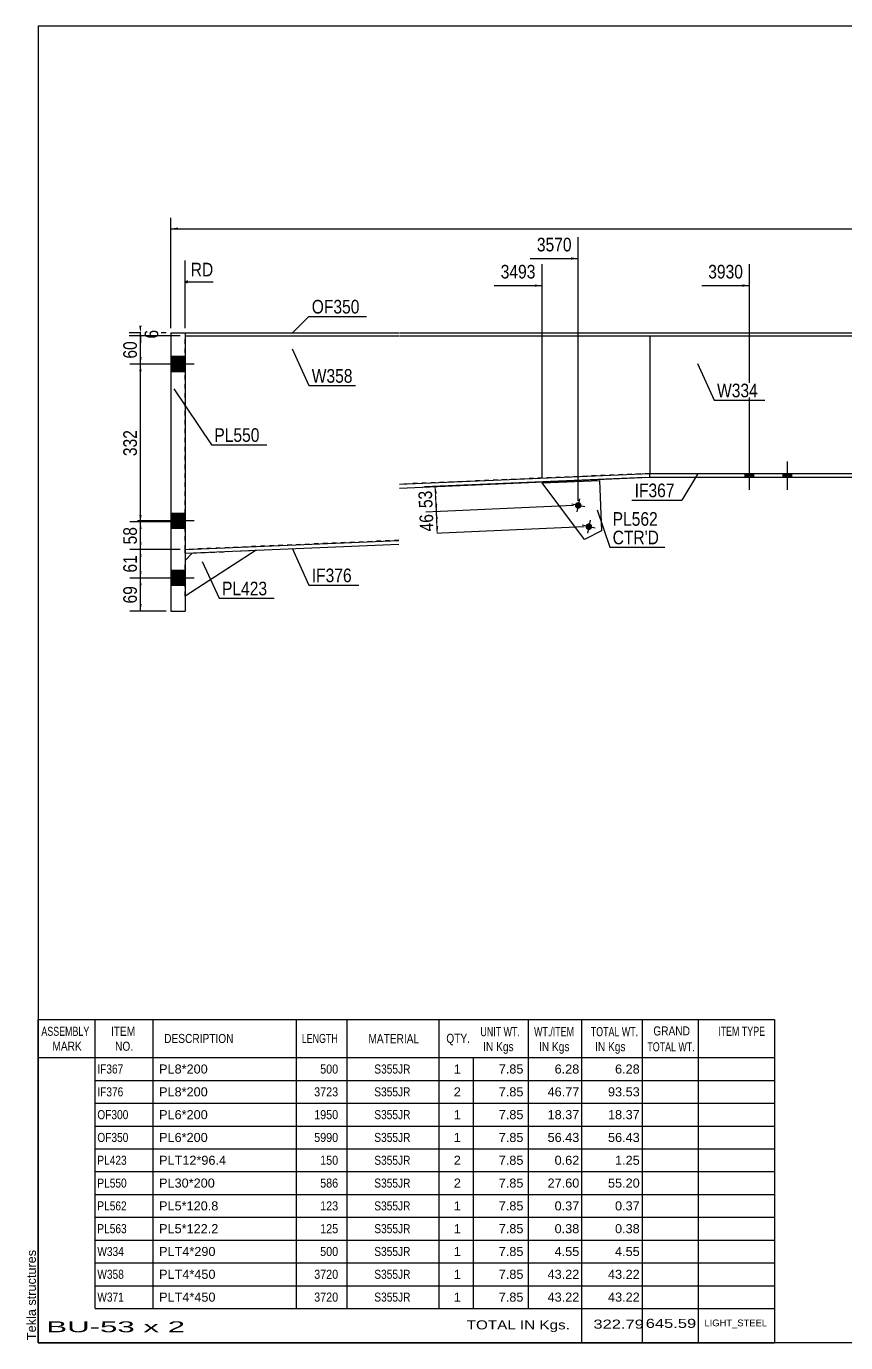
# Model space of a CAD drawing. Header units: millimetres. Extents: x -33 to 369, y -189 to 88.
# Drawn here: x -33.4 to 139, y -189.4 to 87.6 of the extents above; entities that cross this region are included whole.
import ezdxf

# ---------------------------------------------------------------- set-up
doc = ezdxf.new("R2010")
doc.units = ezdxf.units.MM
doc.linetypes.add('DXK_LINE_DOT1', pattern=[1.8814, 0.9407, -0.9407])
doc.styles.add('Arial', font='ARIAL.TTF', dxfattribs={"height": 0.2})
doc.styles.add('Arial Narrow', font='ARIALN.TTF', dxfattribs={"height": 0.2})

# ---------------------------------------------------------------- blocks, each defined once
blk = doc.blocks.new('Unknown-629104111-1211')
at = {"color": 5, "linetype": 'Continuous'}
for p, q in [((369.12, 87.61), (-30.88, 87.61)), ((-30.88, 87.61), (-30.88, -189.39)), ((369.12, -189.39), (369.12, 87.61)), ((-30.88, -189.39), (369.12, -189.39))]:
    blk.add_line(p, q, dxfattribs=at)
at = {"color": 174, "linetype": 'Continuous', "style": 'Arial'}
blk.add_text('Tekla structures', height=1.9102, rotation=90, dxfattribs=at).set_placement((-31.38, -188.89))
blk = doc.blocks.new('Part-629104111-1279 - 1232')
at = {"color": 2, "linetype": 'Continuous'}
for p, q in [((97.74, 22.5), (97.74, -6.5)), ((147.74, 22.5), (147.74, -6.5))]:
    blk.add_line(p, q, dxfattribs=at)
at = {"color": 7, "linetype": 'DXK_LINE_DOT1'}
for p, q in [((97.74, 22.5), (147.74, 22.5)), ((97.74, -6.5), (147.74, -6.5))]:
    blk.add_line(p, q, dxfattribs=at)
blk = doc.blocks.new('Bolt-629104111-1443 - 1232')
at = {"linetype": 'Continuous'}
for points in [[(119.64, -6.5), (117.84, -6.5), (117.84, -7.3), (119.64, -7.3)], [(119.64, -6.5), (117.84, -6.5), (117.84, -7.3), (119.64, -7.3)], [(127.64, -6.5), (125.84, -6.5), (125.84, -7.3), (127.64, -7.3)], [(127.64, -6.5), (125.84, -6.5), (125.84, -7.3), (127.64, -7.3)]]:
    blk.add_hatch(color=3, dxfattribs=at).paths.add_polyline_path(points)
at = {"color": 3, "linetype": 'Continuous'}
for p, q in [((118.74, -9.95), (118.74, -3.95)), ((118.74, -9.95), (118.74, -3.95)), ((126.74, -9.95), (126.74, -3.95)), ((126.74, -9.95), (126.74, -3.95)), ((117.84, -7.3), (117.84, -6.5)), ((117.84, -7.3), (117.84, -6.5)), ((119.64, -7.3), (119.64, -6.5)), ((119.64, -7.3), (119.64, -6.5)), ((125.84, -7.3), (125.84, -6.5)), ((125.84, -7.3), (125.84, -6.5)), ((127.64, -7.3), (127.64, -6.5)), ((127.64, -7.3), (127.64, -6.5))]:
    blk.add_line(p, q, dxfattribs=at)
blk = doc.blocks.new('Part-629104111-1442 - 1232')
at = {"color": 7, "linetype": 'DXK_LINE_DOT1'}
for p, q in [((0, -22.5), (0, 22.5)), ((0, 22.5), (44.99, 22.5)), ((45.09, 22.5), (97.74, 22.5)), ((97.74, -6.5), (45.09, -8.76)), ((44.99, -20.57), (0, -22.5))]:
    blk.add_line(p, q, dxfattribs=at)
at = {"color": 2, "linetype": 'Continuous'}
blk.add_line((97.74, 22.5), (97.74, -6.5), dxfattribs=at)
blk = doc.blocks.new('Part-629104111-1257 - 1232')
at = {"color": 2, "linetype": 'Continuous'}
for p, q in [((0, 23.1), (0, 22.5)), ((0, 23.1), (44.99, 23.1)), ((0, 22.5), (44.99, 22.5)), ((45.09, 23.1), (200.55, 23.1)), ((45.09, 22.5), (200.55, 22.5)), ((200.65, 23.1), (230.65, 23.1)), ((200.65, 22.5), (230.65, 22.5)), ((230.65, 23.1), (230.65, 22.5))]:
    blk.add_line(p, q, dxfattribs=at)
blk = doc.blocks.new('Bolt-629104111-1447 - 1232')
at = {"linetype": 'Continuous'}
blk.add_hatch(color=3, dxfattribs=at).paths.add_polyline_path([(85.62, -17.84, -1), (84.25, -17.55, -1)])
at = {"color": 3, "linetype": 'Continuous'}
for p, q in [((85.22, -16.33), (84.64, -19.07)), ((86.3, -17.99), (83.56, -17.41))]:
    blk.add_line(p, q, dxfattribs=at)
blk = doc.blocks.new('Part-629104111-1345 - 1232')
at = {"color": 2, "linetype": 'Continuous'}
for p, q in [((45.09, -8.76), (97.74, -6.5)), ((45.09, -9.57), (97.78, -7.3)), ((97.78, -7.3), (97.74, -6.5)), ((0, -22.5), (44.99, -20.57)), ((0.03, -23.3), (44.99, -21.37)), ((0.03, -23.3), (0, -22.5))]:
    blk.add_line(p, q, dxfattribs=at)
blk = doc.blocks.new('Part-629104111-1367 - 1232')
at = {"color": 2, "linetype": 'Continuous'}
for p, q in [((97.74, -7.3), (97.74, -6.5)), ((97.74, -6.5), (147.74, -6.5)), ((97.74, -7.3), (147.74, -7.3)), ((147.74, -7.3), (147.74, -6.5))]:
    blk.add_line(p, q, dxfattribs=at)
blk = doc.blocks.new('Part-629104111-1421 - 1232')
at = {"color": 2, "linetype": 'Continuous'}
for p, q in [((-3, 23.1), (0, 23.1)), ((-3, 23.1), (-3, -35.5)), ((0, 23.1), (0, -35.5)), ((-3, -35.5), (0, -35.5))]:
    blk.add_line(p, q, dxfattribs=at)
blk = doc.blocks.new('Part-629104111-1426 - 1232')
at = {"color": 2, "linetype": 'Continuous'}
for p, q in [((14.99, -22.66), (0, -32.3)), ((0, -24.8), (1.5, -23.24))]:
    blk.add_line(p, q, dxfattribs=at)
at = {"color": 7, "linetype": 'DXK_LINE_DOT1'}
for p, q in [((0, -32.3), (0, -24.8)), ((1.5, -23.24), (14.99, -22.66))]:
    blk.add_line(p, q, dxfattribs=at)
blk = doc.blocks.new('Bolt-629104111-1445 - 1232')
at = {"linetype": 'Continuous'}
for points in [[(-3, 18.1), (-3, 14.9), (0, 14.9), (0, 18.1)], [(-3, 18.1), (-3, 14.9), (0, 14.9), (0, 18.1)], [(-3, -14.9), (-3, -18.1), (0, -18.1), (0, -14.9)], [(-3, -14.9), (-3, -18.1), (0, -18.1), (0, -14.9)], [(-3, -26.9), (-3, -30.1), (0, -30.1), (0, -26.9)], [(-3, -26.9), (-3, -30.1), (0, -30.1), (0, -26.9)]]:
    blk.add_hatch(color=3, dxfattribs=at).paths.add_polyline_path(points)
at = {"color": 3, "linetype": 'Continuous'}
for p, q in [((0, 18.1), (-3, 18.1)), ((0, 18.1), (-3, 18.1)), ((1.9, 16.5), (-10, 16.5)), ((1.9, 16.5), (-10, 16.5)), ((0, 14.9), (-3, 14.9)), ((0, 14.9), (-3, 14.9)), ((1.9, -16.5), (-10, -16.5)), ((1.9, -16.5), (-10, -16.5)), ((0, -14.9), (-3, -14.9)), ((0, -14.9), (-3, -14.9)), ((0, -18.1), (-3, -18.1)), ((0, -18.1), (-3, -18.1)), ((0, -26.9), (-3, -26.9)), ((0, -26.9), (-3, -26.9)), ((1.9, -28.5), (-10, -28.5)), ((1.9, -28.5), (-10, -28.5)), ((0, -30.1), (-3, -30.1)), ((0, -30.1), (-3, -30.1))]:
    blk.add_line(p, q, dxfattribs=at)
blk = doc.blocks.new('Bolt-629104111-1448 - 1232')
at = {"linetype": 'Continuous'}
blk.add_hatch(color=3, dxfattribs=at).paths.add_polyline_path([(83.38, -13.37, -1), (82.01, -13.08, -1)])
at = {"color": 3, "linetype": 'Continuous'}
for p, q in [((84.07, -13.51), (81.33, -12.94)), ((82.98, -11.86), (82.41, -14.6))]:
    blk.add_line(p, q, dxfattribs=at)
blk = doc.blocks.new('Part-629104111-3745 - 1232')
at = {"color": 2, "linetype": 'Continuous'}
for p, q in [((75.09, -8.48), (87.16, -7.96)), ((87.16, -7.96), (87.61, -18.59)), ((84.04, -20.38), (75.09, -8.48)), ((87.61, -18.59), (84.04, -20.38))]:
    blk.add_line(p, q, dxfattribs=at)
blk = doc.blocks.new('StraightDimension-629104111-4540 - 1232')
at = {"linetype": 'Continuous'}
blk.add_hatch(color=7, dxfattribs=at).paths.add_polyline_path([(117.24, 33.29), (118.74, 33.04), (117.24, 32.79)])
at = {"color": 7, "linetype": 'Continuous'}
for p, q in [((118.74, -4.23), (118.74, 37.54)), ((108.68, 33.04), (118.74, 33.04))]:
    blk.add_line(p, q, dxfattribs=at)
at = {"color": 0}
blk.add_wipeout([(117.97, 33.94), (117.97, 38.14), (109.46, 38.14), (109.46, 33.94)], dxfattribs=at)
at = {"color": 3, "style": 'Arial Narrow'}
blk.add_text('3930', height=2.863, dxfattribs=at).set_placement((110.06, 34.54))
blk = doc.blocks.new('StraightDimension-629104111-1507 - 1232')
at = {"linetype": 'Continuous'}
for points in [[(-9.64, -24), (-9.39, -22.5), (-9.14, -24)], [(-9.14, -27.06), (-9.39, -28.56), (-9.64, -27.06)]]:
    blk.add_hatch(color=7, dxfattribs=at).paths.add_polyline_path(points)
at = {"color": 7, "linetype": 'Continuous'}
for p, q in [((-1, -22.5), (-11.64, -22.5)), ((-9.39, -28.56), (-9.39, -22.5)), ((-1, -28.56), (-11.64, -28.56))]:
    blk.add_line(p, q, dxfattribs=at)
at = {"color": 0}
blk.add_wipeout([(-9.54, -23.1), (-13.74, -23.1), (-13.74, -27.96), (-9.54, -27.96)], dxfattribs=at)
at = {"color": 3, "style": 'Arial Narrow'}
blk.add_text('61', height=2.863, rotation=90.0002, dxfattribs=at).set_placement((-10.14, -27.36))
blk = doc.blocks.new('StraightDimension-629104111-4223 - 1232')
at = {"linetype": 'Continuous'}
for points in [[(52.68, -16.02), (52.87, -14.51), (53.18, -16)], [(53.25, -17.56), (53.06, -19.07), (52.75, -17.58)]]:
    blk.add_hatch(color=7, dxfattribs=at).paths.add_polyline_path(points)
at = {"color": 7, "linetype": 'Continuous'}
for p, q in [((81.7, -13.27), (50.62, -14.61)), ((53.06, -19.07), (52.87, -14.51)), ((83.93, -17.74), (50.82, -19.17))]:
    blk.add_line(p, q, dxfattribs=at)
at = {"color": 0}
blk.add_wipeout([(52.71, -14.37), (48.52, -14.55), (48.72, -19.4), (52.92, -19.22)], dxfattribs=at)
at = {"color": 3, "style": 'Arial Narrow'}
blk.add_text('46', height=2.863, rotation=92.4639, dxfattribs=at).set_placement((52.3, -18.65))
blk = doc.blocks.new('StraightDimension-629104111-4541 - 1232')
at = {"linetype": 'Continuous'}
blk.add_hatch(color=7, dxfattribs=at).paths.add_polyline_path([(81.2, 38.99), (82.7, 38.74), (81.2, 38.49)])
at = {"color": 7, "linetype": 'Continuous'}
for p, q in [((82.7, -12.23), (82.7, 43.24)), ((72.63, 38.74), (82.7, 38.74))]:
    blk.add_line(p, q, dxfattribs=at)
at = {"color": 0}
blk.add_wipeout([(81.92, 39.64), (81.92, 43.84), (73.41, 43.84), (73.41, 39.64)], dxfattribs=at)
at = {"color": 3, "style": 'Arial Narrow'}
blk.add_text('3570', height=2.863, dxfattribs=at).set_placement((74.01, 40.24))
blk = doc.blocks.new('StraightDimension-629104111-1522 - 1232')
at = {"linetype": 'Continuous'}
for points in [[(-9.64, 15), (-9.39, 16.5), (-9.14, 15)], [(-9.14, -15.21), (-9.39, -16.71), (-9.64, -15.21)]]:
    blk.add_hatch(color=7, dxfattribs=at).paths.add_polyline_path(points)
at = {"color": 7, "linetype": 'Continuous'}
for p, q in [((-1, 16.5), (-11.64, 16.5)), ((-9.39, -16.71), (-9.39, 16.5)), ((-1, -16.71), (-11.64, -16.71))]:
    blk.add_line(p, q, dxfattribs=at)
at = {"color": 0}
blk.add_wipeout([(-9.54, 3.24), (-13.74, 3.24), (-13.74, -3.45), (-9.54, -3.45)], dxfattribs=at)
at = {"color": 3, "style": 'Arial Narrow'}
blk.add_text('332', height=2.863, rotation=90.0002, dxfattribs=at).set_placement((-10.14, -2.85))
blk = doc.blocks.new('StraightDimension-629104111-1539 - 1232')
at = {"linetype": 'Continuous'}
for points in [[(-9.14, 24.6), (-9.39, 23.1), (-9.64, 24.6)], [(-9.64, 21), (-9.39, 22.5), (-9.14, 21)]]:
    blk.add_hatch(color=7, dxfattribs=at).paths.add_polyline_path(points)
at = {"color": 7, "linetype": 'Continuous'}
for p, q in [((-4, 23.1), (-11.79, 23.1)), ((-1, 22.5), (-11.79, 22.5)), ((-9.39, 22.5), (-9.39, 23.1))]:
    blk.add_line(p, q, dxfattribs=at)
at = {"color": 0}
blk.add_wipeout([(-5.04, 24.31), (-9.24, 24.31), (-9.24, 21.29), (-5.04, 21.29)], dxfattribs=at)
at = {"color": 3, "style": 'Arial Narrow'}
blk.add_text('6', height=2.86, rotation=90.0002, dxfattribs=at).set_placement((-5.64, 21.89))
blk = doc.blocks.new('StraightDimension-629104111-1486 - 1232')
at = {"linetype": 'Continuous'}
for points in [[(-1.5, 44.77), (-3, 45.02), (-1.5, 45.27)], [(337.34, 45.27), (338.84, 45.02), (337.34, 44.77)]]:
    blk.add_hatch(color=7, dxfattribs=at).paths.add_polyline_path(points)
at = {"color": 7, "linetype": 'Continuous'}
for p, q in [((-3, 24.1), (-3, 47.27)), ((338.84, 24.1), (338.84, 47.27)), ((-3, 45.02), (338.84, 45.02))]:
    blk.add_line(p, q, dxfattribs=at)
at = {"color": 0}
blk.add_wipeout([(172.18, 45.17), (172.18, 49.37), (163.66, 49.37), (163.66, 45.17)], dxfattribs=at)
at = {"color": 3, "style": 'Arial Narrow'}
blk.add_text('7970', height=2.863, dxfattribs=at).set_placement((164.26, 45.77))
blk = doc.blocks.new('StraightDimension-629104111-4542 - 1232')
at = {"linetype": 'Continuous'}
blk.add_hatch(color=7, dxfattribs=at).paths.add_polyline_path([(73.59, 33.29), (75.09, 33.04), (73.59, 32.79)])
at = {"color": 7, "linetype": 'Continuous'}
for p, q in [((75.09, -7.48), (75.09, 37.54)), ((65.02, 33.04), (75.09, 33.04))]:
    blk.add_line(p, q, dxfattribs=at)
at = {"color": 0, "linetype": 'Continuous'}
blk.add_wipeout([(6.53, 34.39), (6.53, 38.59), (0.59, 38.59), (0.59, 34.39)], dxfattribs=at)
at = {"color": 7, "linetype": 'Continuous'}
for p, q in [((0, 24.1), (0, 38.29)), ((0.5, 34.04), (0, 33.79)), ((0.5, 33.54), (0, 33.79)), ((5.93, 33.79), (0, 33.79))]:
    blk.add_line(p, q, dxfattribs=at)
at = {"color": 3, "linetype": 'Continuous', "style": 'Arial Narrow'}
blk.add_text('RD', height=2.863, dxfattribs=at).set_placement((1.19, 34.99))
at = {"color": 0}
blk.add_wipeout([(74.31, 33.94), (74.31, 38.14), (65.8, 38.14), (65.8, 33.94)], dxfattribs=at)
at = {"color": 3, "style": 'Arial Narrow'}
blk.add_text('3493', height=2.863, dxfattribs=at).set_placement((66.4, 34.54))
blk = doc.blocks.new('StraightDimension-629104111-1514 - 1232')
at = {"linetype": 'Continuous'}
for points in [[(-9.64, -30.06), (-9.39, -28.56), (-9.14, -30.06)], [(-9.14, -34), (-9.39, -35.5), (-9.64, -34)]]:
    blk.add_hatch(color=7, dxfattribs=at).paths.add_polyline_path(points)
at = {"color": 7, "linetype": 'Continuous'}
for p, q in [((-1, -28.56), (-11.64, -28.56)), ((-9.39, -35.5), (-9.39, -28.56)), ((-4, -35.5), (-11.64, -35.5))]:
    blk.add_line(p, q, dxfattribs=at)
at = {"color": 0}
blk.add_wipeout([(-9.54, -29.6), (-13.74, -29.6), (-13.74, -34.46), (-9.54, -34.46)], dxfattribs=at)
at = {"color": 3, "style": 'Arial Narrow'}
blk.add_text('69', height=2.863, rotation=90.0002, dxfattribs=at).set_placement((-10.14, -33.86))
blk = doc.blocks.new('StraightDimension-629104111-1498 - 1232')
at = {"linetype": 'Continuous'}
for points in [[(-9.64, -18.21), (-9.39, -16.71), (-9.14, -18.21)], [(-9.14, -21), (-9.39, -22.5), (-9.64, -21)]]:
    blk.add_hatch(color=7, dxfattribs=at).paths.add_polyline_path(points)
at = {"color": 7, "linetype": 'Continuous'}
for p, q in [((-1, -16.71), (-11.64, -16.71)), ((-9.39, -22.5), (-9.39, -16.71)), ((-1, -22.5), (-11.64, -22.5))]:
    blk.add_line(p, q, dxfattribs=at)
at = {"color": 0}
blk.add_wipeout([(-9.54, -17.18), (-13.74, -17.18), (-13.74, -22.03), (-9.54, -22.03)], dxfattribs=at)
at = {"color": 3, "style": 'Arial Narrow'}
blk.add_text('58', height=2.863, rotation=90.0002, dxfattribs=at).set_placement((-10.14, -21.43))
blk = doc.blocks.new('StraightDimension-629104111-1548 - 1232')
at = {"linetype": 'Continuous'}
for points in [[(-9.64, 21), (-9.39, 22.5), (-9.14, 21)], [(-9.14, 18), (-9.39, 16.5), (-9.64, 18)]]:
    blk.add_hatch(color=7, dxfattribs=at).paths.add_polyline_path(points)
at = {"color": 7, "linetype": 'Continuous'}
for p, q in [((-1, 22.5), (-11.64, 22.5)), ((-9.39, 16.5), (-9.39, 22.5)), ((-1, 16.5), (-11.64, 16.5))]:
    blk.add_line(p, q, dxfattribs=at)
at = {"color": 0}
blk.add_wipeout([(-9.54, 21.93), (-13.74, 21.93), (-13.74, 17.07), (-9.54, 17.07)], dxfattribs=at)
at = {"color": 3, "style": 'Arial Narrow'}
blk.add_text('60', height=2.863, rotation=90.0002, dxfattribs=at).set_placement((-10.14, 17.67))
blk = doc.blocks.new('StraightDimension-629104111-4222 - 1232')
at = {"linetype": 'Continuous'}
for points in [[(52.46, -10.75), (52.64, -9.24), (52.96, -10.73)], [(53.05, -13), (52.87, -14.51), (52.55, -13.02)]]:
    blk.add_hatch(color=7, dxfattribs=at).paths.add_polyline_path(points)
at = {"color": 7, "linetype": 'Continuous'}
for p, q in [((96.78, -7.34), (50.39, -9.34)), ((52.87, -14.51), (52.64, -9.24)), ((81.7, -13.27), (50.62, -14.61))]:
    blk.add_line(p, q, dxfattribs=at)
at = {"color": 0}
blk.add_wipeout([(52.5, -9.46), (48.3, -9.64), (48.51, -14.49), (52.71, -14.31)], dxfattribs=at)
at = {"color": 3, "style": 'Arial Narrow'}
blk.add_text('53', height=2.863, rotation=92.4639, dxfattribs=at).set_placement((52.08, -13.73))
blk = doc.blocks.new('CBS_BOM-629104111-5030')
at = {"color": 7, "linetype": 'Continuous'}
for p, q in [((-30.91, -129.43), (-30.91, -121.43)), ((-30.91, -121.43), (124.01, -121.43)), ((-18.91, -129.43), (-18.91, -121.43)), ((-6.72, -129.43), (-6.72, -121.43)), ((23.44, -129.43), (23.44, -121.43)), ((34.12, -129.43), (34.12, -121.43)), ((53.44, -129.43), (53.44, -121.43)), ((72.24, -129.43), (72.24, -121.43)), ((83.45, -129.43), (83.45, -121.43)), ((96.24, -129.43), (96.24, -121.43)), ((107.99, -129.43), (107.99, -121.43)), ((124.01, -121.43), (124, -129.42)), ((-30.91, -129.43), (124.01, -129.43)), ((-30.91, -134.23), (-30.91, -129.43)), ((-18.91, -134.23), (-18.91, -129.43)), ((-6.72, -134.23), (-6.72, -129.43)), ((23.44, -134.23), (23.44, -129.43)), ((34.12, -134.23), (34.12, -129.43)), ((53.44, -134.23), (53.44, -129.43)), ((60.7, -134.23), (60.7, -129.43)), ((72.24, -134.23), (72.24, -129.43)), ((83.45, -134.23), (83.45, -129.43)), ((96.24, -134.23), (96.24, -129.43)), ((108, -134.23), (108, -129.43)), ((124.01, -129.43), (124.01, -134.23)), ((-30.91, -139.03), (-30.91, -134.23)), ((-18.91, -134.23), (124.01, -134.23)), ((-18.91, -139.03), (-18.91, -134.23)), ((-6.72, -139.03), (-6.72, -134.23)), ((23.44, -139.03), (23.44, -134.23)), ((34.12, -139.03), (34.12, -134.23)), ((53.44, -139.03), (53.44, -134.23)), ((60.7, -139.03), (60.7, -134.23)), ((72.24, -139.03), (72.24, -134.23)), ((83.45, -139.03), (83.45, -134.23)), ((96.24, -139.03), (96.24, -134.23)), ((108, -139.03), (108, -134.23)), ((124.01, -134.23), (124.01, -139.03)), ((-30.91, -143.83), (-30.91, -139.03)), ((-18.91, -139.03), (124.01, -139.03)), ((-18.91, -143.83), (-18.91, -139.03)), ((-6.72, -143.83), (-6.72, -139.03)), ((23.44, -143.83), (23.44, -139.03)), ((34.12, -143.83), (34.12, -139.03)), ((53.44, -143.83), (53.44, -139.03)), ((60.7, -143.83), (60.7, -139.03)), ((72.24, -143.83), (72.24, -139.03)), ((83.45, -143.83), (83.45, -139.03)), ((96.24, -143.83), (96.24, -139.03)), ((108, -143.83), (108, -139.03)), ((124.01, -139.03), (124.01, -143.83)), ((-30.91, -148.63), (-30.91, -143.83)), ((-18.91, -143.83), (124.01, -143.83)), ((-18.91, -148.63), (-18.91, -143.83)), ((-6.72, -148.63), (-6.72, -143.83)), ((23.44, -148.63), (23.44, -143.83)), ((34.12, -148.63), (34.12, -143.83)), ((53.44, -148.63), (53.44, -143.83)), ((60.7, -148.63), (60.7, -143.83)), ((72.24, -148.63), (72.24, -143.83)), ((83.45, -148.63), (83.45, -143.83)), ((96.24, -148.63), (96.24, -143.83)), ((108, -148.63), (108, -143.83)), ((124.01, -143.83), (124.01, -148.63)), ((-30.91, -153.43), (-30.91, -148.63)), ((-18.91, -148.63), (124.01, -148.63)), ((-18.91, -153.43), (-18.91, -148.63)), ((-6.72, -153.43), (-6.72, -148.63)), ((23.44, -153.43), (23.44, -148.63)), ((34.12, -153.43), (34.12, -148.63)), ((53.44, -153.43), (53.44, -148.63)), ((60.7, -153.43), (60.7, -148.63)), ((72.24, -153.43), (72.24, -148.63)), ((83.45, -153.43), (83.45, -148.63)), ((96.24, -153.43), (96.24, -148.63)), ((108, -153.43), (108, -148.63)), ((124.01, -148.63), (124.01, -153.43)), ((-30.91, -158.23), (-30.91, -153.43)), ((-18.91, -153.43), (124.01, -153.43)), ((-18.91, -158.23), (-18.91, -153.43)), ((-6.72, -158.23), (-6.72, -153.43)), ((23.44, -158.23), (23.44, -153.43)), ((34.12, -158.23), (34.12, -153.43)), ((53.44, -158.23), (53.44, -153.43)), ((60.7, -158.23), (60.7, -153.43)), ((72.24, -158.23), (72.24, -153.43)), ((83.45, -158.23), (83.45, -153.43)), ((96.24, -158.23), (96.24, -153.43)), ((108, -158.23), (108, -153.43)), ((124.01, -153.43), (124.01, -158.23)), ((-30.91, -163.03), (-30.91, -158.23)), ((-18.91, -158.23), (124.01, -158.23)), ((-18.91, -163.03), (-18.91, -158.23)), ((-6.72, -163.03), (-6.72, -158.23)), ((23.44, -163.03), (23.44, -158.23)), ((34.12, -163.03), (34.12, -158.23)), ((53.44, -163.03), (53.44, -158.23)), ((60.7, -163.03), (60.7, -158.23)), ((72.24, -163.03), (72.24, -158.23)), ((83.45, -163.03), (83.45, -158.23)), ((96.24, -163.03), (96.24, -158.23)), ((108, -163.03), (108, -158.23)), ((124.01, -158.23), (124.01, -163.03)), ((-30.91, -167.83), (-30.91, -163.03)), ((-18.91, -163.03), (124.01, -163.03)), ((-18.91, -167.83), (-18.91, -163.03)), ((-6.72, -167.83), (-6.72, -163.03)), ((23.44, -167.83), (23.44, -163.03)), ((34.12, -167.83), (34.12, -163.03)), ((53.44, -167.83), (53.44, -163.03)), ((60.7, -167.83), (60.7, -163.03)), ((72.24, -167.83), (72.24, -163.03)), ((83.45, -167.83), (83.45, -163.03)), ((96.24, -167.83), (96.24, -163.03)), ((108, -167.83), (108, -163.03)), ((124.01, -163.03), (124.01, -167.83)), ((-30.91, -172.63), (-30.91, -167.83)), ((-18.91, -167.83), (124.01, -167.83)), ((-18.91, -172.63), (-18.91, -167.83)), ((-6.72, -172.63), (-6.72, -167.83)), ((23.44, -172.63), (23.44, -167.83)), ((34.12, -172.63), (34.12, -167.83)), ((53.44, -172.63), (53.44, -167.83)), ((60.7, -172.63), (60.7, -167.83)), ((72.24, -172.63), (72.24, -167.83)), ((83.45, -172.63), (83.45, -167.83)), ((96.24, -172.63), (96.24, -167.83)), ((108, -172.63), (108, -167.83)), ((124.01, -167.83), (124.01, -172.63)), ((-30.91, -177.43), (-30.91, -172.63)), ((-18.91, -172.63), (124.01, -172.63)), ((-18.91, -177.43), (-18.91, -172.63)), ((-6.72, -177.43), (-6.72, -172.63)), ((23.44, -177.43), (23.44, -172.63)), ((34.12, -177.43), (34.12, -172.63)), ((53.44, -177.43), (53.44, -172.63)), ((60.7, -177.43), (60.7, -172.63)), ((72.24, -177.43), (72.24, -172.63)), ((83.45, -177.43), (83.45, -172.63)), ((96.24, -177.43), (96.24, -172.63)), ((108, -177.43), (108, -172.63)), ((124.01, -172.63), (124.01, -177.43)), ((-30.91, -182.23), (-30.91, -177.43)), ((-18.91, -177.43), (124.01, -177.43)), ((-18.91, -182.23), (-18.91, -177.43)), ((-6.72, -182.23), (-6.72, -177.43)), ((23.44, -182.23), (23.44, -177.43)), ((34.12, -182.23), (34.12, -177.43)), ((53.44, -182.23), (53.44, -177.43)), ((60.7, -182.23), (60.7, -177.43)), ((72.24, -182.23), (72.24, -177.43)), ((83.45, -182.23), (83.45, -177.43)), ((96.24, -182.23), (96.24, -177.43)), ((108, -182.23), (108, -177.43)), ((124.01, -177.43), (124.01, -182.23)), ((-30.91, -189.43), (-30.91, -182.24)), ((-18.91, -182.23), (124.01, -182.23)), ((83.45, -189.43), (83.45, -182.24)), ((96.24, -189.43), (96.24, -182.24)), ((108.04, -189.43), (108.04, -182.24)), ((124.01, -182.23), (124.01, -189.43)), ((-30.91, -189.43), (124.01, -189.43))]:
    blk.add_line(p, q, dxfattribs=at)
at = {"color": 3, "linetype": 'Continuous', "style": 'Arial'}
for s, height, width, p in [('ASSEMBLY', 1.91, 0.7, (-30.23, -124.85)), ('ITEM', 1.91, 0.8, (-15.59, -124.85)), ('DESCRIPTION', 1.9102, 0.8, (-4.4, -126.36)), ('LENGTH', 1.91, 0.7, (24.55, -126.36)), ('MATERIAL', 1.91, 0.8, (38.57, -126.4)), ('QTY.', 1.91, 0.8, (54.96, -126.33)), ('UNIT WT.', 1.91, 0.7, (62.13, -124.93)), ('WT./ITEM', 1.91, 0.7, (73.42, -124.93)), ('TOTAL WT.', 1.91, 0.7, (85.35, -124.93)), ('GRAND', 1.91, 0.8, (98.51, -124.77)), ('ITEM TYPE', 1.91, 0.7, (112.15, -124.85)), ('MARK', 1.91, 0.8, (-27.91, -127.99)), ('NO.', 1.91, 0.8, (-14.73, -127.99)), ('IN Kgs', 1.91, 0.8, (62.71, -128.07)), ('IN Kgs', 1.91, 0.8, (74.46, -128.07)), ('IN Kgs', 1.91, 0.8, (86.25, -128.07)), ('TOTAL WT.', 1.91, 0.7, (97.25, -128.11))]:
    blk.add_text(s, height=height, dxfattribs=dict(at, width=width)).set_placement(p)
at = {"color": 7, "linetype": 'Continuous', "style": 'Arial'}
for s, width, p in [('IF367', 0.8, (-18.46, -132.79)), ('500', 0.85, (28.42, -132.79)), ('S355JR', 0.8, (39.81, -132.79)), ('IF376', 0.8, (-18.46, -137.59)), ('3723', 0.85, (27.16, -137.59)), ('S355JR', 0.8, (39.81, -137.59)), ('OF300', 0.8, (-18.46, -142.39)), ('1950', 0.85, (27.16, -142.39)), ('S355JR', 0.8, (39.81, -142.39)), ('OF350', 0.8, (-18.46, -147.19)), ('5990', 0.85, (27.16, -147.19)), ('S355JR', 0.8, (39.81, -147.19)), ('PL423', 0.8, (-18.46, -151.99)), ('150', 0.85, (28.42, -151.99)), ('S355JR', 0.8, (39.81, -151.99)), ('PL550', 0.8, (-18.46, -156.79)), ('586', 0.85, (28.42, -156.79)), ('S355JR', 0.8, (39.81, -156.79)), ('PL562', 0.8, (-18.46, -161.59)), ('123', 0.85, (28.42, -161.59)), ('S355JR', 0.8, (39.81, -161.59)), ('PL563', 0.8, (-18.46, -166.39)), ('125', 0.85, (28.42, -166.39)), ('S355JR', 0.8, (39.81, -166.39)), ('W334', 0.8, (-18.46, -171.19)), ('500', 0.85, (28.42, -171.19)), ('S355JR', 0.8, (39.81, -171.19)), ('W358', 0.8, (-18.46, -175.99)), ('3720', 0.85, (27.16, -175.99)), ('S355JR', 0.8, (39.81, -175.99)), ('W371', 0.8, (-18.46, -180.79)), ('3720', 0.85, (27.16, -180.79)), ('S355JR', 0.8, (39.81, -180.79))]:
    blk.add_text(s, height=1.91, dxfattribs=dict(at, width=width)).set_placement(p)
for s, p in [('PL8*200', (-5.47, -132.79)), ('1', (56.53, -132.79)), ('7.85', (65.99, -132.79)), ('6.28', (77.74, -132.79)), ('6.28', (90.45, -132.79)), ('PL8*200', (-5.47, -137.59)), ('2', (56.53, -137.59)), ('7.85', (65.99, -137.59)), ('46.77', (76.26, -137.59)), ('93.53', (88.97, -137.59)), ('PL6*200', (-5.47, -142.39)), ('1', (56.53, -142.39)), ('7.85', (65.99, -142.39)), ('18.37', (76.26, -142.39)), ('18.37', (88.97, -142.39)), ('PL6*200', (-5.47, -147.19)), ('1', (56.53, -147.19)), ('7.85', (65.99, -147.19)), ('56.43', (76.26, -147.19)), ('56.43', (88.97, -147.19)), ('PLT12*96.4', (-5.47, -151.99)), ('2', (56.53, -151.99)), ('7.85', (65.99, -151.99)), ('0.62', (77.74, -151.99)), ('1.25', (90.45, -151.99)), ('PL30*200', (-5.47, -156.79)), ('2', (56.53, -156.79)), ('7.85', (65.99, -156.79)), ('27.60', (76.26, -156.79)), ('55.20', (88.97, -156.79)), ('PL5*120.8', (-5.47, -161.59)), ('1', (56.53, -161.59)), ('7.85', (65.99, -161.59)), ('0.37', (77.74, -161.59)), ('0.37', (90.45, -161.59)), ('PL5*122.2', (-5.47, -166.39)), ('1', (56.53, -166.39)), ('7.85', (65.99, -166.39)), ('0.38', (77.74, -166.39)), ('0.38', (90.45, -166.39)), ('PLT4*290', (-5.47, -171.19)), ('1', (56.53, -171.19)), ('7.85', (65.99, -171.19)), ('4.55', (77.74, -171.19)), ('4.55', (90.45, -171.19)), ('PLT4*450', (-5.47, -175.99)), ('1', (56.53, -175.99)), ('7.85', (65.99, -175.99)), ('43.22', (76.26, -175.99)), ('43.22', (88.97, -175.99)), ('PLT4*450', (-5.47, -180.79)), ('1', (56.53, -180.79)), ('7.85', (65.99, -180.79)), ('43.22', (76.26, -180.79)), ('43.22', (88.97, -180.79))]:
    blk.add_text(s, height=1.91, dxfattribs=at).set_placement(p)
at = {"color": 6, "linetype": 'Continuous', "style": 'Arial'}
for s, height, width, p in [('BU-53 x 2', 2.292, 2.05, (-29.19, -187.23)), ('TOTAL IN Kgs.', 1.9102, 1.2, (59.25, -186.63)), ('322.79', 1.91, 1.3, (85.91, -186.48)), ('645.59', 1.91, 1.3, (96.91, -186.32))]:
    blk.add_text(s, height=height, dxfattribs=dict(at, width=width)).set_placement(p)
blk.add_text('LIGHT_STEEL', height=1.4135, dxfattribs=at).set_placement((109.26, -185.97))
blk = doc.blocks.new('Mark-629104111-1252 - 1232')
at = {"color": 0}
blk.add_wipeout([(36.7, 27.17), (36.7, 30.17), (26.65, 30.17), (26.65, 27.17)], dxfattribs=at)
blk.add_wipeout([(36.7, 27.17), (36.7, 30.17), (26.65, 30.17), (26.65, 27.17)], dxfattribs=at)
at = {"color": 7, "linetype": 'Continuous'}
for p, q in [((22.52, 23.03), (26.05, 26.57)), ((26.05, 26.57), (38.2, 26.57))]:
    blk.add_line(p, q, dxfattribs=at)
at = {"color": 3, "style": 'Arial Narrow'}
blk.add_text('OF350', height=2.863, dxfattribs=at).set_placement((26.65, 27.17))
blk = doc.blocks.new('Mark-629104111-1275 - 1232')
at = {"color": 0}
blk.add_wipeout([(120.49, 9.54), (120.49, 12.54), (111.91, 12.54), (111.91, 9.54)], dxfattribs=at)
blk.add_wipeout([(120.49, 9.54), (120.49, 12.54), (111.91, 12.54), (111.91, 9.54)], dxfattribs=at)
at = {"color": 7, "linetype": 'Continuous'}
for p, q in [((107.77, 16.67), (111.31, 8.94)), ((111.31, 8.94), (121.99, 8.94))]:
    blk.add_line(p, q, dxfattribs=at)
at = {"color": 3, "style": 'Arial Narrow'}
blk.add_text('W334', height=2.863, dxfattribs=at).set_placement((111.91, 9.54))
blk = doc.blocks.new('Mark-629104111-1341 - 1232')
at = {"color": 0}
blk.add_wipeout([(35.06, -29.38), (35.06, -26.38), (26.65, -26.38), (26.65, -29.38)], dxfattribs=at)
blk.add_wipeout([(35.06, -29.38), (35.06, -26.38), (26.65, -26.38), (26.65, -29.38)], dxfattribs=at)
at = {"color": 7, "linetype": 'Continuous'}
for p, q in [((22.52, -22.24), (26.05, -29.98)), ((26.05, -29.98), (36.56, -29.98))]:
    blk.add_line(p, q, dxfattribs=at)
at = {"color": 3, "style": 'Arial Narrow'}
blk.add_text('IF376', height=2.863, dxfattribs=at).set_placement((26.65, -29.38))
blk = doc.blocks.new('Mark-629104111-1363 - 1232')
at = {"color": 7, "linetype": 'Continuous'}
blk.add_line((107.77, -6.65), (104.47, -12.09), dxfattribs=at)
at = {"color": 0}
blk.add_wipeout([(102.97, -11.49), (102.97, -8.49), (94.57, -8.49), (94.57, -11.49)], dxfattribs=at)
blk.add_wipeout([(102.97, -11.49), (102.97, -8.49), (94.57, -8.49), (94.57, -11.49)], dxfattribs=at)
at = {"color": 7, "linetype": 'Continuous'}
blk.add_line((93.97, -12.09), (104.47, -12.09), dxfattribs=at)
at = {"color": 3, "style": 'Arial Narrow'}
blk.add_text('IF367', height=2.863, dxfattribs=at).set_placement((94.57, -11.49))
blk = doc.blocks.new('Mark-629104111-1417 - 1232')
at = {"color": 0}
blk.add_wipeout([(15.67, 0.15), (15.67, 3.15), (6.16, 3.15), (6.16, 0.15)], dxfattribs=at)
blk.add_wipeout([(15.67, 0.15), (15.67, 3.15), (6.16, 3.15), (6.16, 0.15)], dxfattribs=at)
at = {"color": 7, "linetype": 'Continuous'}
for p, q in [((-2.37, 11.35), (5.56, -0.45)), ((5.56, -0.45), (17.17, -0.45))]:
    blk.add_line(p, q, dxfattribs=at)
at = {"color": 3, "style": 'Arial Narrow'}
blk.add_text('PL550', height=2.863, dxfattribs=at).set_placement((6.16, 0.15))
blk = doc.blocks.new('Mark-629104111-1422 - 1232')
at = {"color": 0}
blk.add_wipeout([(17.27, -32.14), (17.27, -29.14), (7.77, -29.14), (7.77, -32.14)], dxfattribs=at)
blk.add_wipeout([(17.27, -32.14), (17.27, -29.14), (7.77, -29.14), (7.77, -32.14)], dxfattribs=at)
at = {"color": 7, "linetype": 'Continuous'}
for p, q in [((3.63, -25), (7.17, -32.74)), ((7.17, -32.74), (18.77, -32.74))]:
    blk.add_line(p, q, dxfattribs=at)
at = {"color": 3, "style": 'Arial Narrow'}
blk.add_text('PL423', height=2.863, dxfattribs=at).set_placement((7.77, -32.14))
blk = doc.blocks.new('Mark-629104111-1438 - 1232')
at = {"color": 0}
blk.add_wipeout([(35.24, 12.6), (35.24, 15.6), (26.65, 15.6), (26.65, 12.6)], dxfattribs=at)
blk.add_wipeout([(35.24, 12.6), (35.24, 15.6), (26.65, 15.6), (26.65, 12.6)], dxfattribs=at)
at = {"color": 7, "linetype": 'Continuous'}
for p, q in [((22.52, 19.74), (26.05, 12)), ((26.05, 12), (35.84, 12))]:
    blk.add_line(p, q, dxfattribs=at)
at = {"color": 3, "style": 'Arial Narrow'}
blk.add_text('W358', height=2.863, dxfattribs=at).set_placement((26.65, 12.6))
blk = doc.blocks.new('Mark-629104111-3750 - 1232')
at = {"color": 0}
blk.add_wipeout([(99.45, -17.5), (99.45, -14.5), (89.95, -14.5), (89.95, -17.5)], dxfattribs=at)
blk.add_wipeout([(99.45, -17.5), (99.45, -14.5), (89.95, -14.5), (89.95, -17.5)], dxfattribs=at)
blk.add_wipeout([(99.7, -21.4), (99.7, -18.4), (89.95, -18.4), (89.95, -21.4)], dxfattribs=at)
blk.add_wipeout([(99.7, -21.4), (99.7, -18.4), (89.95, -18.4), (89.95, -21.4)], dxfattribs=at)
at = {"color": 7, "linetype": 'Continuous'}
for p, q in [((86.69, -14.17), (89.35, -22)), ((89.35, -22), (100.95, -22))]:
    blk.add_line(p, q, dxfattribs=at)
at = {"color": 3, "style": 'Arial Narrow'}
blk.add_text('PL562', height=2.863, dxfattribs=at).set_placement((89.95, -17.5))
at = {"color": 1, "style": 'Arial Narrow'}
blk.add_text("CTR'D", height=2.863, dxfattribs=at).set_placement((89.95, -21.4))

msp = doc.modelspace()

# ---------------------------------------------------------------- block references
for name in ['Unknown-629104111-1211', 'Part-629104111-1421 - 1232', 'Part-629104111-1257 - 1232', 'Part-629104111-1442 - 1232', 'Part-629104111-1279 - 1232', 'Bolt-629104111-1445 - 1232', 'Bolt-629104111-1443 - 1232', 'Part-629104111-1345 - 1232', 'Part-629104111-3745 - 1232', 'Part-629104111-1367 - 1232', 'Bolt-629104111-1448 - 1232', 'Bolt-629104111-1447 - 1232', 'Part-629104111-1426 - 1232', 'CBS_BOM-629104111-5030']:
    msp.add_blockref(name, (0, 0))

# ---------------------------------------------------------------- next in the draw order: block references
for name in ['StraightDimension-629104111-4540 - 1232', 'StraightDimension-629104111-1539 - 1232', 'StraightDimension-629104111-1522 - 1232', 'StraightDimension-629104111-4223 - 1232', 'StraightDimension-629104111-1507 - 1232', 'Mark-629104111-1341 - 1232', 'Mark-629104111-1422 - 1232']:
    msp.add_blockref(name, (0, 0))

# ---------------------------------------------------------------- next in the draw order: block references
for name in ['StraightDimension-629104111-4541 - 1232', 'Mark-629104111-1275 - 1232', 'StraightDimension-629104111-1498 - 1232', 'StraightDimension-629104111-1514 - 1232']:
    msp.add_blockref(name, (0, 0))

# ---------------------------------------------------------------- next in the draw order: block references
msp.add_blockref('StraightDimension-629104111-1486 - 1232', (0, 0))

# ---------------------------------------------------------------- next in the draw order: block references
msp.add_blockref('StraightDimension-629104111-4542 - 1232', (0, 0))

# ---------------------------------------------------------------- next in the draw order: block references
for name in ['Mark-629104111-1252 - 1232', 'StraightDimension-629104111-1548 - 1232', 'Mark-629104111-1438 - 1232', 'Mark-629104111-1417 - 1232', 'StraightDimension-629104111-4222 - 1232']:
    msp.add_blockref(name, (0, 0))

# ---------------------------------------------------------------- next in the draw order: block references
for name in ['Mark-629104111-1363 - 1232', 'Mark-629104111-3750 - 1232']:
    msp.add_blockref(name, (0, 0))

doc.saveas('drawing.dxf')
